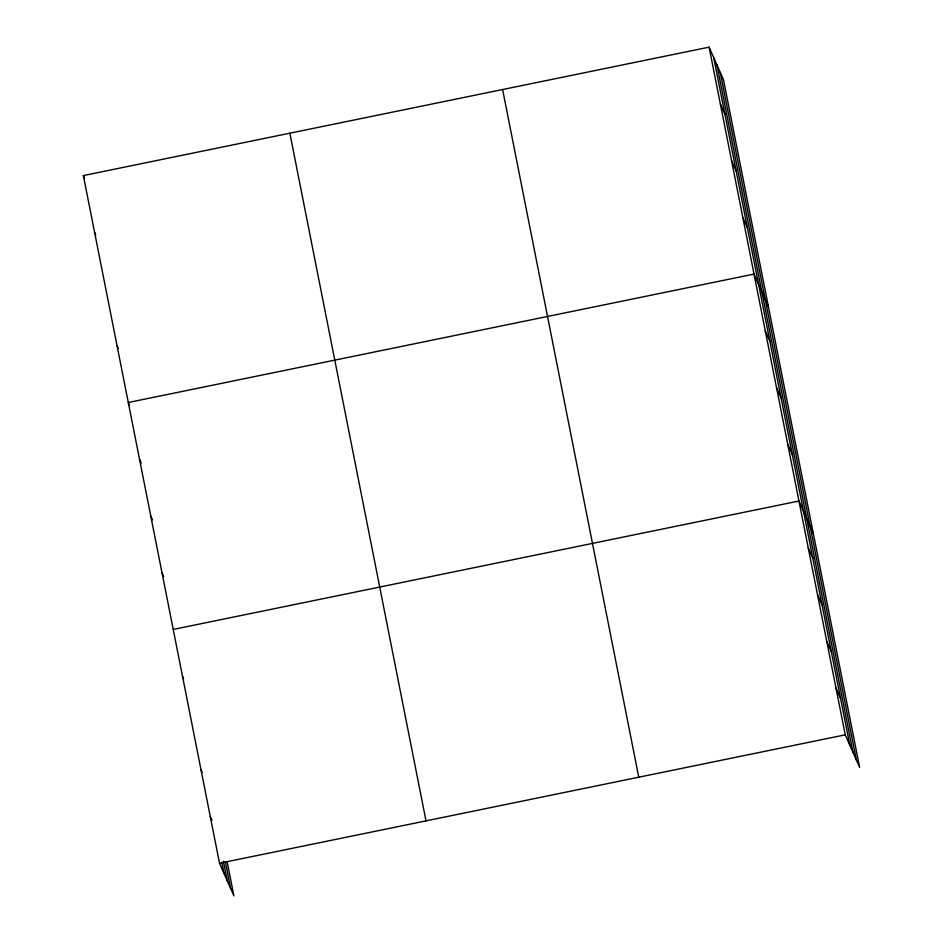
<?xml version="1.0" encoding="UTF-8"?>
<svg xmlns="http://www.w3.org/2000/svg" width="943" height="943" viewBox="0 0 943 943"><rect width="100%" height="100%" fill="white"/><g stroke="black" fill="none" stroke-linecap="round" stroke-linejoin="round"><path stroke-width="1.41" d="M227.157 861.843L233.899 895.85L219.519 863.246L83.361 175.575L709.101 47.15L723.481 79.754L859.639 767.425L845.258 734.833L709.101 47.15M173.217 629.441L798.969 501.016L813.349 533.62M219.519 863.246L845.258 734.833M720.334 103.883L724.919 114.268M731.568 160.616L736.153 171.001M742.801 217.35L747.386 227.734M768.415 306.687L754.035 274.083L128.295 402.508L129.439 405.101M765.268 330.816L769.853 341.201M776.502 387.549L781.087 397.934M787.735 444.283L792.32 454.667M808.234 547.777L812.807 558.173M817.487 594.538L822.072 604.935M826.752 641.311L831.325 651.696M836.005 688.072L840.59 698.457M83.361 175.575L84.505 178.168M94.595 232.308L95.738 234.901M117.062 345.775L118.205 348.368M139.529 459.241L141.238 463.131M150.75 515.974L152.471 519.864M161.984 572.707L163.705 576.597M182.482 676.202L183.626 678.795M201 769.724L202.144 772.317M210.254 816.485L211.975 820.386M720.252 72.422L856.409 760.105M716.916 64.867L853.073 752.549M713.686 57.535L849.843 745.218M502.607 89.526L638.765 777.209M289.855 133.187L426.012 820.87M225.33 861.596L230.658 888.518M223.397 861.124L227.334 880.962M221.853 862.303L224.092 873.642"/></g></svg>
